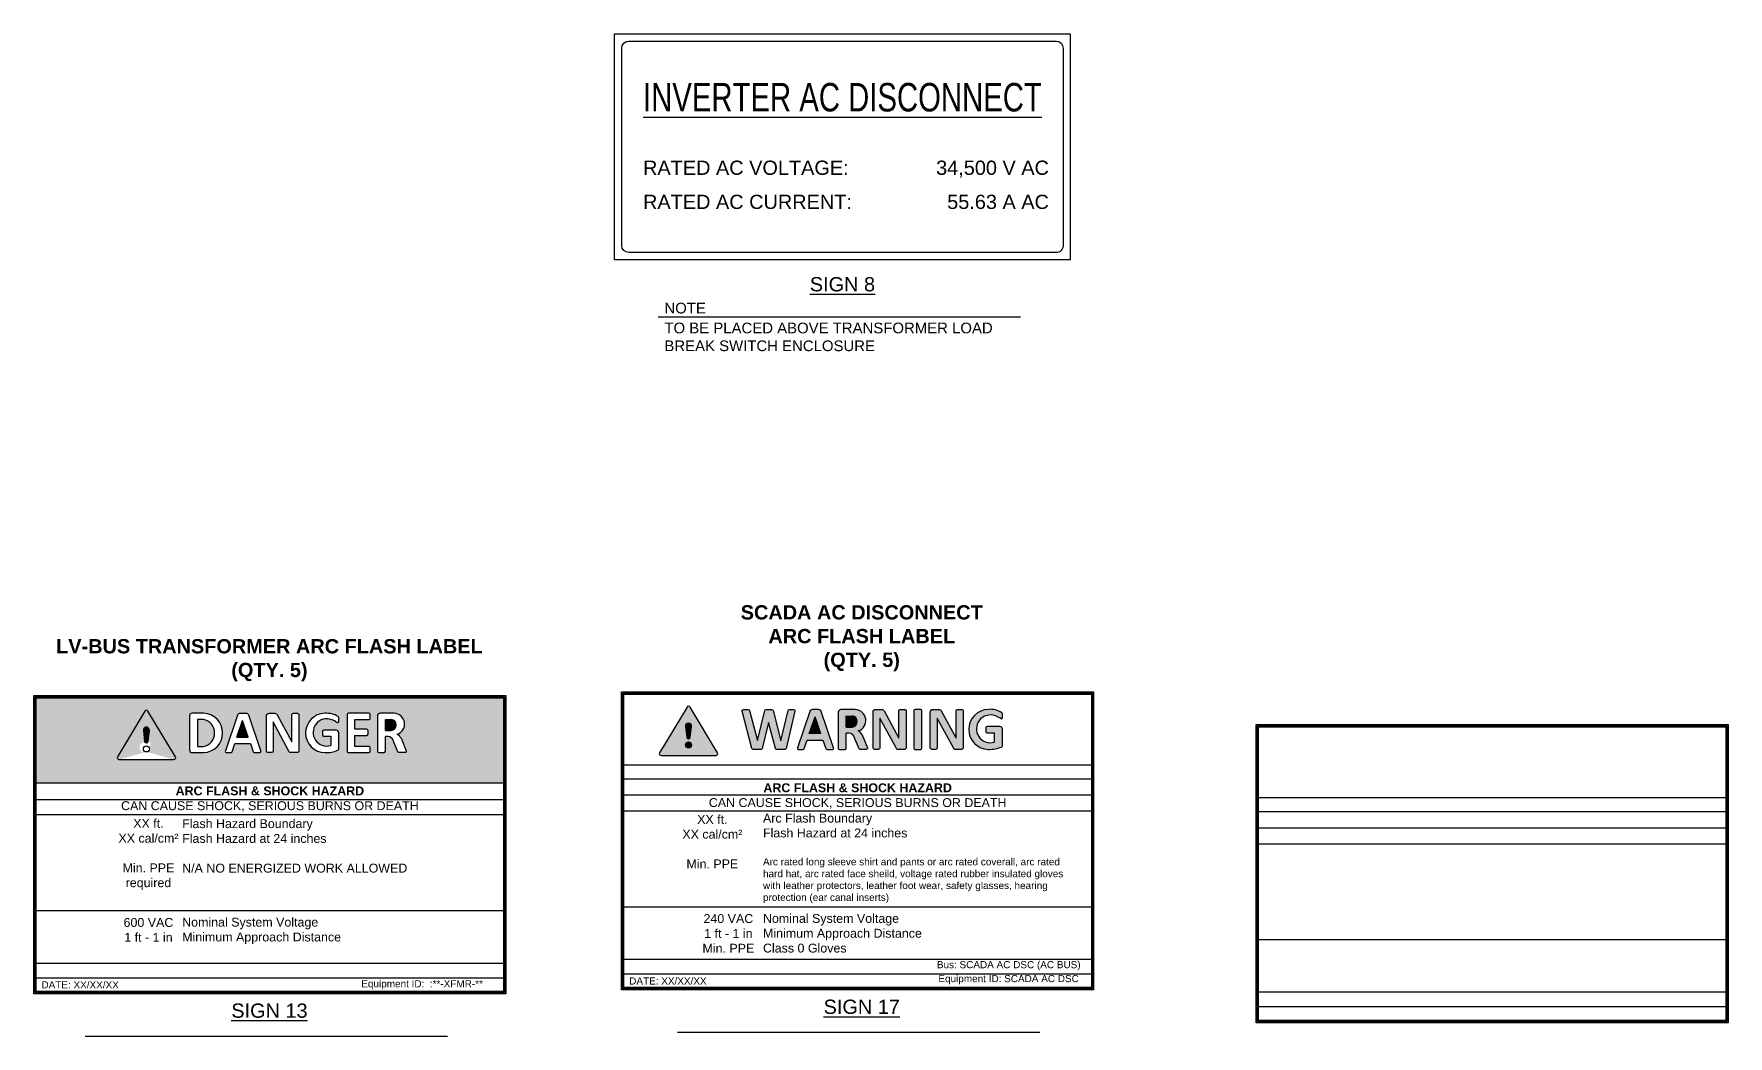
# Model space of a CAD drawing. Header units: feet. Extents: x -1522 to 1718, y -42 to 1309.
# Drawn here: x 1667.09 to 1680.97, y 1276.02 to 1284.24 of the extents above; entities that cross this region are included whole.
import ezdxf
from ezdxf.enums import TextEntityAlignment as Align

# ---------------------------------------------------------------- set-up
doc = ezdxf.new("R2010")
doc.units = ezdxf.units.FT
doc.header["$MEASUREMENT"] = 0
for name, color, linetype in [('ANNO-NOTE', 31, 'Continuous'), ('E-DETL', 7, 'Continuous'), ('G-ANNO-TEXT', 1, 'Continuous')]:
    doc.layers.add(name, color=color, linetype=linetype)
doc.styles.get("Standard").update_dxf_attribs({"font": 'arial.ttf'})
doc.styles.add('Strata 1_8', font='arial.ttf', dxfattribs={"height": 0.125})
doc.styles.add('Strata 3_32', font='arial.ttf', dxfattribs={"height": 0.09375})

# ---------------------------------------------------------------- blocks, each defined once
blk = doc.blocks.new('!')
at = {"color": 0}
for points in [[(-12.44763938310995, 15.19457651184812), (-12.68897185762393, 14.79386679357651, 0.5835277051761996), (-12.67558691006477, 14.77018054033408), (-12.19292196103682, 14.77018054033408, 0.5835277051761996), (-12.17953701347767, 14.79386679357651), (-12.42086948799164, 15.19457651184812, 0.5650934920842021)], [(-12.46109709578555, 15.02553026272227), (-12.44971901152084, 14.92733337236381, 0.3512251163769891), (-12.4342544355508, 14.91608612901144, 0.3512251163769887), (-12.41878985958076, 14.92733337236381), (-12.40741177531605, 15.02553026272227, 0.4292796023512654), (-12.4342544355508, 15.05498930455328, 0.4292796023512657)]]:
    blk.add_lwpolyline(points, format="xyb", close=True, dxfattribs=at)
blk.add_circle((-12.4342544355508, 14.86298015527347), 0.02642230596211448, dxfattribs=at)

msp = doc.modelspace()

# ---------------------------------------------------------------- hatches: boundary and pattern name
at = {"true_color": 0xff0000}
h = msp.add_hatch(color=1, dxfattribs=at)
h.dxf.hatch_style = 1
h.paths.add_polyline_path([(1667.103576703466, 1278.795058203824), (1667.103576703466, 1278.097911887525), (1670.935812823562, 1278.097911887525), (1670.935812823562, 1278.795058203824)])
edge = h.paths.add_edge_path(flags=16)
edge.add_arc((1670.031831237528, 1278.43413749415), 0.06960001973397013, 25.878581951200317, 63.505078572735215, ccw=False)
edge.add_line((1670.094451836841, 1278.464515500817), (1670.136467948961, 1278.361825252207))
edge.add_arc((1670.126389886573, 1278.357701774024), 0.01088900425914897, -90, 22.25211357300458, ccw=False)
edge.add_line((1670.126389886573, 1278.34681276977), (1670.078785754737, 1278.34681276977))
edge.add_arc((1670.078785754737, 1278.357701774024), 0.01088900425913208, 202.0270003182623, 270.00000000001745, ccw=False)
edge.add_line((1670.068691569166, 1278.353617923952), (1670.030844581504, 1278.44716555912))
edge.add_arc((1669.983918225462, 1278.427893613435), 0.05072958487670892, 22.32721554701731, 82.78384653012439)
edge.add_line((1669.990290517595, 1278.478221385833), (1669.965964535437, 1278.478221385833))
edge.add_line((1669.965964535437, 1278.478221385833), (1669.965964535437, 1278.357701774026))
edge.add_arc((1669.955075531179, 1278.357701774024), 0.01088900425913872, -89.99999999998249, 1.750777300912887e-11, ccw=False)
edge.add_line((1669.955075531179, 1278.34681276977), (1669.912001162998, 1278.34681276977))
edge.add_arc((1669.912001162997, 1278.357701774031), 0.01088900425915199, 179.9999999999825, 269.99999999998255, ccw=False)
edge.add_line((1669.901112158739, 1278.357701774031), (1669.901112158739, 1278.646827622141))
edge.add_arc((1669.922890167254, 1278.646827622134), 0.02177800851829735, 90, 179.9999999999913, ccw=False)
edge.add_line((1669.922890167254, 1278.668605630656), (1670.03832914435, 1278.668605630656))
edge.add_arc((1670.035584478603, 1278.580374774479), 0.08827353608084774, -71.98731128699501, 88.21823028744979, ccw=False)
edge = h.paths.add_edge_path(flags=0)
edge.add_line((1670.012474429856, 1278.527597305728), (1669.965964535437, 1278.527597305728))
edge.add_line((1669.965964535437, 1278.527597305728), (1669.965964535437, 1278.618331422354))
edge.add_line((1669.965964535437, 1278.618331422352), (1670.012930974354, 1278.618331422352))
edge.add_arc((1670.008756241565, 1278.57298422134), 0.04553896170644657, -85.31667165561151, 84.74008914864658, ccw=False)
edge = h.paths.add_edge_path(flags=16)
edge.add_line((1669.83060951062, 1278.616920111438), (1669.716940263108, 1278.616920111438))
edge.add_line((1669.716940263108, 1278.616920111438), (1669.716940263108, 1278.537579286212))
edge.add_line((1669.716940263108, 1278.537579286217), (1669.813127084391, 1278.537579286217))
edge.add_arc((1669.813127084388, 1278.526690281956), 0.0108890042591354, -1.750777300912887e-11, 90, ccw=False)
edge.add_line((1669.824016088649, 1278.526690281956), (1669.824016088649, 1278.497515375366))
edge.add_arc((1669.813127084388, 1278.497515375368), 0.0108890042591354, -90, 0, ccw=False)
edge.add_line((1669.813127084388, 1278.4866263711), (1669.716940263105, 1278.4866263711))
edge.add_line((1669.716940263108, 1278.4866263711), (1669.716940263108, 1278.396366351139))
edge.add_line((1669.716940263108, 1278.396366351145), (1669.83060951062, 1278.396366351145))
edge.add_arc((1669.83060951062, 1278.385477346884), 0.01088900425913872, 0, 90, ccw=False)
edge.add_line((1669.841498514877, 1278.385477346884), (1669.841498514877, 1278.357701774025))
edge.add_arc((1669.83060951062, 1278.357701774024), 0.01088900425913872, -89.99999999998249, 1.750777300912887e-11, ccw=False)
edge.add_line((1669.83060951062, 1278.34681276977), (1669.662944609744, 1278.34681276977))
edge.add_arc((1669.662944609743, 1278.357701774024), 0.01088900425913872, 179.9999999999825, 269.99999999998255, ccw=False)
edge.add_line((1669.652055605486, 1278.357701774024), (1669.652055605486, 1278.657716626393))
edge.add_arc((1669.662944609743, 1278.657716626395), 0.01088900425913872, 90.00000000001751, 180.0000000000175, ccw=False)
edge.add_line((1669.662944609743, 1278.668605630656), (1669.830609510619, 1278.668605630656))
edge.add_arc((1669.83060951062, 1278.657716626395), 0.01088900425913872, -1.750777300912887e-11, 89.99999999998249, ccw=False)
edge.add_line((1669.841498514877, 1278.657716626395), (1669.841498514877, 1278.627809115698))
edge.add_arc((1669.83060951062, 1278.627809115699), 0.0108890042591354, -90, 0, ccw=False)
edge = h.paths.add_edge_path(flags=16)
edge.add_line((1669.583820649084, 1278.508397384953), (1669.583820649084, 1278.37594326497))
edge.add_arc((1669.566639978359, 1278.381707045474), 0.01812171659472405, 296.38395404741226, 341.45439989246427, ccw=False)
edge.add_arc((1669.478862979857, 1278.600975043634), 0.254253070150118, 268.4687310041255, 292.1422853785791, ccw=False)
edge.add_arc((1669.472756447707, 1278.507715145794), 0.1609038458408837, 90.73837430910271, 269.7551015762806, ccw=False)
edge.add_arc((1669.48356203712, 1278.487246577569), 0.1818157793182544, 58.363567936785216, 94.062008043687, ccw=False)
edge.add_arc((1669.57108738249, 1278.631948239373), 0.01278313972927625, 5.062831684109085, 52.15953142980521, ccw=False)
edge.add_line((1669.583820649084, 1278.633076327634), (1669.583820649084, 1278.600420549446))
edge.add_arc((1669.575476350852, 1278.601138483055), 0.008375126364284363, 247.11083023775342, 355.0824489666762, ccw=False)
edge.add_arc((1669.424651314745, 1278.353958695238), 0.2812814338966109, 58.35693592699909, 68.77728622288635)
edge.add_arc((1669.485966078159, 1278.511851877584), 0.1119009236724651, 68.77729214339439, 286.708663276407)
edge.add_line((1669.518138191477, 1278.404675518984), (1669.518138191477, 1278.480408219075))
edge.add_line((1669.518138191477, 1278.480408219074), (1669.460460206975, 1278.480408219074))
edge.add_arc((1669.460460206978, 1278.491297223335), 0.01088900425915199, 179.9999999999825, 269.99999999998255, ccw=False)
edge.add_line((1669.449571202713, 1278.491297223335), (1669.449571202713, 1278.519286389216))
edge.add_arc((1669.460460206978, 1278.519286389222), 0.01088900425914867, 90, 180.0000000000175, ccw=False)
edge.add_line((1669.460460206978, 1278.530175393475), (1669.562042640569, 1278.530175393475))
edge.add_arc((1669.562042640566, 1278.508397384953), 0.02177800851829403, 0, 90, ccw=False)
edge = h.paths.add_edge_path(flags=16)
edge.add_arc((1669.245497007636, 1278.357701774031), 0.01088900425915199, -89.99999999998249, 1.750777300912887e-11, ccw=False)
edge.add_line((1669.245497007636, 1278.34681276977), (1669.188574373406, 1278.34681276977))
edge.add_arc((1669.188574373409, 1278.357701774024), 0.01088900425913872, 208.3697744582106, 270.00000000001745, ccw=False)
edge.add_line((1669.178993145539, 1278.352527753704), (1669.046230278071, 1278.598377442353))
edge.add_line((1669.046230278072, 1278.59837744235), (1669.046230278072, 1278.357701774024))
edge.add_arc((1669.035341273815, 1278.357701774024), 0.01088900425914867, 270, 359.99999999998255, ccw=False)
edge.add_line((1669.035341273815, 1278.34681276977), (1669.00179208405, 1278.34681276977))
edge.add_arc((1669.001792084047, 1278.357701774031), 0.01088900425915199, 179.9999999999825, 269.99999999998255, ccw=False)
edge.add_line((1668.99090307979, 1278.357701774031), (1668.99090307979, 1278.646827622141))
edge.add_arc((1669.012681088308, 1278.646827622134), 0.02177800851829735, 90, 179.9999999999913, ccw=False)
edge.add_line((1669.012681088308, 1278.668605630656), (1669.060001078765, 1278.668605630656))
edge.add_arc((1669.060001078764, 1278.646827622134), 0.02177800851830398, 28.369774458228278, 90.00000000000881, ccw=False)
edge.add_line((1669.079163534501, 1278.657175662781), (1669.198670025226, 1278.435874073742))
edge.add_line((1669.19867002522, 1278.435874073743), (1669.19867002522, 1278.657716626395))
edge.add_arc((1669.209559029481, 1278.657716626395), 0.01088900425914867, 90, 180, ccw=False)
edge.add_line((1669.209559029481, 1278.668605630656), (1669.245497007636, 1278.668605630656))
edge.add_arc((1669.245497007636, 1278.657716626395), 0.01088900425915199, -1.750777300912887e-11, 89.99999999998249, ccw=False)
edge.add_line((1669.256386011893, 1278.657716626395), (1669.256386011893, 1278.357701774025))
edge = h.paths.add_edge_path(flags=16)
edge.add_line((1668.665226874862, 1278.34681276977), (1668.69946523427, 1278.34681276977))
edge.add_arc((1668.699465234266, 1278.357701774031), 0.01088900425914867, 270, 341.2960942470835)
edge.add_line((1668.709779173005, 1278.354209914715), (1668.73272598094, 1278.421988124028))
edge.add_line((1668.732725980943, 1278.421988124027), (1668.860061214848, 1278.421988124027))
edge.add_line((1668.860061214848, 1278.421988124027), (1668.883008022783, 1278.354209914714))
edge.add_arc((1668.893321961521, 1278.357701774031), 0.01088900425915201, 198.7039057529495, 270)
edge.add_line((1668.893321961521, 1278.34681276977), (1668.935798114523, 1278.34681276977))
edge.add_arc((1668.935798114522, 1278.357701774031), 0.01088900425915199, 270, 378.879837520781)
edge.add_line((1668.946101282592, 1278.361225286694), (1668.846027382639, 1278.653853056214))
edge.add_arc((1668.825442784484, 1278.646742783784), 0.02177800851829375, 19.0557883172336, 90)
edge.add_line((1668.825442784484, 1278.668520792299), (1668.775582204895, 1278.668520792299))
edge.add_arc((1668.775582204897, 1278.646742783784), 0.02177800851829403, 90, 161.2960942470393)
edge.add_line((1668.754954327422, 1278.653726502408), (1668.654923706794, 1278.361225286689))
edge.add_arc((1668.665226874862, 1278.357701774031), 0.01088900425914992, 161.120162479252, 270)
h.paths.add_polyline_path([(1668.843002357087, 1278.472375037759), (1668.749784838703, 1278.472375037759), (1668.796393597895, 1278.610043782158)], flags=0)
edge = h.paths.add_edge_path(flags=16)
edge.add_line((1668.475189952253, 1278.34681276977), (1668.382366068333, 1278.34681276977))
edge.add_arc((1668.382366068334, 1278.368590778285), 0.02177800851829735, 180.0000000000087, 270, ccw=False)
edge.add_line((1668.360588059819, 1278.368590778285), (1668.360588059819, 1278.646827622136))
edge.add_arc((1668.382366068334, 1278.646827622134), 0.02177800851829735, 90, 179.9999999999913, ccw=False)
edge.add_line((1668.382366068334, 1278.668605630656), (1668.475189952253, 1278.668605630656))
edge.add_arc((1668.471522076758, 1278.507709200209), 0.1609382323757249, -88.69408294328349, 88.69408294328349, ccw=False)
edge = h.paths.add_edge_path(flags=0)
edge.add_line((1668.474553279993, 1278.397828565066), (1668.425564948652, 1278.397828565066))
edge.add_line((1668.425564948655, 1278.397828565066), (1668.425564948655, 1278.617589835359))
edge.add_line((1668.425564948655, 1278.61758983536), (1668.474553279996, 1278.61758983536))
edge.add_arc((1668.454832595296, 1278.507709200209), 0.1116362816707246, -79.82523709374772, 79.82523709374772, ccw=False)
edge = h.paths.add_edge_path(flags=16)
edge.add_line((1668.233003854533, 1278.290457840448), (1667.782236844908, 1278.290457840448))
edge.add_arc((1667.782236844912, 1278.3050502291), 0.01459238865299536, 148.9410172079922, 270, ccw=False)
edge.add_line((1667.769736470073, 1278.312578737276), (1667.995119974885, 1278.686806701824))
edge.add_arc((1668.007620349726, 1278.679278193645), 0.01459238865299608, 31.05898279201898, 148.9410172079811, ccw=False)
edge.add_line((1668.020120724563, 1278.686806701829), (1668.245504229375, 1278.312578737281))
edge.add_arc((1668.233003854533, 1278.3050502291), 0.01459238865299437, -90, 31.058982792007782, ccw=False)
edge = h.paths.add_edge_path(flags=0)
edge.add_line((1668.032689055683, 1278.5289322335), (1668.022062916309, 1278.437224893428))
edge.add_arc((1668.008287298009, 1278.440984907821), 0.01427954367934035, 267.32293760206926, 344.73316138018583, ccw=False)
edge.add_arc((1668.006953401436, 1278.440984907821), 0.0142795436793473, 195.2668386199461, 272.6770623958107, ccw=False)
edge.add_line((1667.993177783141, 1278.43722489343), (1667.982551643767, 1278.528932233502))
edge.add_arc((1668.008155687909, 1278.530779405874), 0.02567058866001011, 91.1949411234346, 184.1263847761461, ccw=False)
edge.add_arc((1668.007085011544, 1278.530779405874), 0.02567058866002175, -4.126384776122393, 88.80505887678049, ccw=False)
edge = h.paths.add_edge_path(flags=0)
edge.add_arc((1668.007620349726, 1278.37712459552), 0.02467613169327638, 0, 360)
h = msp.add_hatch(color=1, dxfattribs=at)
h.dxf.hatch_style = 1
h.paths.add_polyline_path([(1667.769736470073, 1278.312578737276, 0.5835277051761988), (1667.782236844912, 1278.290457840448), (1668.007620349726, 1278.352448463825, -1.504682447519504), (1668.007102526884, 1278.426706142839, -0.3410683068069452), (1667.993177783141, 1278.43722489343), (1667.98280765619, 1278.526722755733, -0.9909951817560143), (1668.033426187023, 1278.53529393758), (1668.021138041942, 1278.439341331991, -1.400237043736907), (1668.007362649663, 1278.401799381557, -1.005235422047845), (1668.007620349726, 1278.352448463825), (1668.233003854533, 1278.290457840448, 0.5835277051761947), (1668.245504229377, 1278.312578737276), (1668.020120724563, 1278.686806701829, 0.5650934920842025), (1667.995119974883, 1278.686806701829)])
h = msp.add_hatch(color=1, dxfattribs=at)
h.dxf.hatch_style = 1
h.paths.add_polyline_path([(1668.425564948655, 1278.615440645225), (1668.425564948655, 1278.399977755194, 1.307918298983352)])
h = msp.add_hatch(color=1, dxfattribs=at)
h.dxf.hatch_style = 1
h.paths.add_polyline_path([(1668.749784838703, 1278.472375037759), (1668.843002357087, 1278.472375037759), (1668.796393597895, 1278.610043782158)])
h = msp.add_hatch(color=1, dxfattribs=at)
h.dxf.hatch_style = 1
h.paths.add_polyline_path([(1669.965964535437, 1278.527597305728), (1670.012474429856, 1278.527597305728, 0.916786898886647), (1670.012930974353, 1278.618331422352), (1669.965964535437, 1278.618331422352)])
h = msp.add_hatch(color=256)
h.dxf.hatch_style = 1
h.paths.add_polyline_path([(1672.46370421446, 1278.719219812198, 0.5650934920842021), (1672.438703464777, 1278.719219812198), (1672.21331995997, 1278.344991847646, 0.5835277051761999), (1672.225820334806, 1278.322870950818), (1672.676587344435, 1278.322870950818, 0.5835277051761985), (1672.689087719275, 1278.344991847646)])
h.paths.add_polyline_path([(1672.465646406206, 1278.469638003799, -0.3512251163769934), (1672.451203839621, 1278.459134058437, -0.3512251163769851), (1672.436761273035, 1278.469638003799), (1672.426135133665, 1278.56134534387, -0.4292796023512577), (1672.451203839621, 1278.588857522292, -0.4292796023512729), (1672.47627254558, 1278.56134534387)], flags=16)
h.paths.add_polyline_path([(1672.475879971316, 1278.40953770589, -1), (1672.426527707928, 1278.40953770589, -1)], flags=16)
h = msp.add_hatch(color=256)
h.dxf.hatch_style = 1
h.paths.add_polyline_path([(1673.323442529032, 1278.685861222627, 0.4848352187946589), (1673.312655419435, 1278.69953551374), (1673.278516017155, 1278.69953551374, 0.3469508095474305), (1673.267728907562, 1278.691025987914), (1673.208717231195, 1278.444522851488), (1673.143649623955, 1278.69127185468, 0.3405612581913848), (1673.132924352918, 1278.69953551374), (1673.08641209055, 1278.69953551374, 0.3469508095474232), (1673.075624980953, 1278.691025987914), (1673.016693774622, 1278.444858990325), (1672.951714807052, 1278.69127185468, 0.3405612581913766), (1672.940989536019, 1278.69953551374), (1672.900569576461, 1278.69953551374, 0.4919124268131566), (1672.889844305428, 1278.685615355854), (1672.970409501235, 1278.380096487089, 0.3405612581913842), (1672.981134772268, 1278.371832828029), (1673.044372454144, 1278.371832828029, 0.3469508095474249), (1673.055159563737, 1278.380342353862), (1673.106319823404, 1278.59404861072), (1673.162738907446, 1278.380096487089, 0.3405612581913691), (1673.173464178482, 1278.371832828029), (1673.239515657937, 1278.371832828029, 0.3469508095474238), (1673.25030276753, 1278.380342353862)])
h = msp.add_hatch(color=256)
h.dxf.hatch_style = 1
h.paths.add_polyline_path([(1673.517467334943, 1278.69953551374), (1673.466677660152, 1278.69953551374, 0.321527449625395), (1673.44566540563, 1278.68446554907), (1673.343770828142, 1278.386513905817, 0.5143706367857402), (1673.354265984028, 1278.371832828029), (1673.389142336331, 1278.371832828029, 0.3215274496250227), (1673.399648463586, 1278.37936781036), (1673.423022859199, 1278.448408989533), (1673.552730840391, 1278.448408989533), (1673.576105235992, 1278.37936781036, 0.3215274496250233), (1673.586611363255, 1278.371832828029), (1673.629879011063, 1278.371832828029, 0.5143706367857402), (1673.640374166956, 1278.386513905817), (1673.538435503677, 1278.68459446106, 0.3198341797156803)])
h.paths.add_polyline_path([(1673.535354110212, 1278.499734806107), (1673.440399589374, 1278.499734806107), (1673.487876849791, 1278.639968851006)], flags=16)
at = {"true_color": 0xff8000}
h = msp.add_hatch(color=30, dxfattribs=at)
h.dxf.hatch_style = 1
h.paths.add_polyline_path([(1673.487876849791, 1278.639968851006), (1673.440399589374, 1278.499734806107), (1673.535354110212, 1278.499734806107)])
h = msp.add_hatch(color=256)
h.dxf.hatch_style = 1
h.paths.add_polyline_path([(1673.817830678847, 1278.69953551374), (1673.700240627684, 1278.69953551374, 0.4142135623730887), (1673.678056810739, 1278.677351696794), (1673.678056810739, 1278.382838317287, 0.414213562373095), (1673.689148719212, 1278.37174640881), (1673.73302572926, 1278.37174640881, 0.4142135623730951), (1673.744117637732, 1278.382838317287), (1673.744117637732, 1278.505603675009), (1673.768896906906, 1278.505603675009, -0.2700858143856787), (1673.810206649676, 1278.473969158286), (1673.848758872915, 1278.378678369306, 0.3056018630329004), (1673.859041152158, 1278.37174640881), (1673.907532332858, 1278.37174640881, 0.5331213124278236), (1673.917798188479, 1278.387038631793), (1673.874999153886, 1278.491642396409, 0.1656677106191549), (1673.842840125115, 1278.524149238873, 0.8406290843556139)])
h.paths.add_polyline_path([(1673.744117637732, 1278.648324502733), (1673.791959242833, 1278.648324502733, -0.9167868988861881), (1673.791494191144, 1278.555899659018), (1673.744117637732, 1278.555899659018)], flags=16)
h = msp.add_hatch(color=30, dxfattribs=at)
h.dxf.hatch_style = 1
h.paths.add_polyline_path([(1673.744117637732, 1278.555899659018), (1673.791494191144, 1278.555899659018, 0.916786898886271), (1673.791959242833, 1278.648324502733), (1673.744117637732, 1278.648324502733)])
h = msp.add_hatch(color=256)
h.dxf.hatch_style = 1
h.paths.add_polyline_path([(1674.23400344258, 1278.689988909157, 0.414213562373095), (1674.222911534107, 1278.701080817634), (1674.186303892599, 1278.701080817634, 0.4142135623730951), (1674.175211984126, 1278.689988909157), (1674.175211984126, 1278.46401257281), (1674.053478625843, 1278.689437865301, 0.2755877858965014), (1674.033959099535, 1278.701080817634), (1673.985757354865, 1278.701080817634, 0.4142135623730951), (1673.963573537923, 1278.678897000688), (1673.963573537923, 1278.384383621181, 0.414213562373095), (1673.974665446396, 1278.373291712704), (1674.008839787162, 1278.373291712704, 0.4142135623730951), (1674.019931695631, 1278.384383621181), (1674.019931695631, 1278.6295440069), (1674.155168448167, 1278.379113188864, 0.2755877858965244), (1674.164928211321, 1278.373291712704), (1674.222911534107, 1278.373291712704, 0.4142135623730951), (1674.23400344258, 1278.384383621181)])
h = msp.add_hatch(color=256)
h.dxf.hatch_style = 1
h.paths.add_polyline_path([(1674.364704408003, 1278.689988909157, 0.4142135623730971), (1674.35361249953, 1278.701080817634), (1674.308835919805, 1278.701080817634, 0.4142135623730951), (1674.297744011335, 1278.689988909157), (1674.297744011335, 1278.384470040392, 0.414213562373095), (1674.308835919805, 1278.373378131916), (1674.35361249953, 1278.373378131916, 0.4142135623730951), (1674.364704408003, 1278.384470040392)])
h = msp.add_hatch(color=256)
h.dxf.hatch_style = 1
h.paths.add_polyline_path([(1674.703447284257, 1278.689988909157, 0.414213562373095), (1674.692355375788, 1278.701080817634), (1674.655747734276, 1278.701080817634, 0.4142135623730951), (1674.644655825803, 1278.689988909157), (1674.644655825803, 1278.46401257281), (1674.522922467524, 1278.689437865301, 0.2755877858965014), (1674.503402941216, 1278.701080817634), (1674.45520119655, 1278.701080817634, 0.4142135623730951), (1674.433017379604, 1278.678897000688), (1674.433017379604, 1278.384383621181, 0.414213562373095), (1674.444109288077, 1278.373291712704), (1674.478283628843, 1278.373291712704, 0.4142135623730951), (1674.489375537312, 1278.384383621181), (1674.489375537312, 1278.6295440069), (1674.624612289845, 1278.379113188864, 0.2755877858965244), (1674.634372052999, 1278.373291712704), (1674.692355375788, 1278.373291712704, 0.4142135623730951), (1674.703447284257, 1278.384383621181)])
h = msp.add_hatch(color=256)
h.dxf.hatch_style = 1
h.paths.add_polyline_path([(1674.909315164503, 1278.701080817634, 0.991455931191352), (1674.910726760787, 1278.373291712704, 0.1036643270414), (1675.015263331465, 1278.392299609149, 0.1992319266705913), (1675.024561079248, 1278.402965021566), (1675.024561079248, 1278.53788727345, 0.4142135623730952), (1675.002377262306, 1278.560071090395), (1674.898901955577, 1278.560071090395, 0.4142135623730951), (1674.887810047105, 1278.548979181926), (1674.887810047105, 1278.520468469766, 0.414213562373095), (1674.898901955577, 1278.50937656129), (1674.957654703732, 1278.50937656129), (1674.957654703732, 1278.432232668455, -1.401060763575967), (1674.966145376486, 1278.64766171274, -0.04549871222226169), (1675.012743090756, 1278.62449706385, 0.5646600172054975), (1675.024561079248, 1278.633087807945), (1675.024561079248, 1278.664889466453, 0.2084405245570952), (1675.019578678373, 1278.674023594292, 0.1570359095723354)])
at = {"true_color": 0xff0000}
h = msp.add_hatch(color=1, dxfattribs=at)
h.dxf.hatch_style = 1
h.paths.add_polyline_path([(1667.994102657511, 1278.439341331991, 0.9609664766857464), (1668.022557720029, 1278.441495224491), (1668.032689055683, 1278.5289322335, 0.4292796023512655), (1668.007620349726, 1278.556444411915, 0.4551860429168517), (1667.98280765619, 1278.526722755733)])
at = {"true_color": 0xff8000}
h = msp.add_hatch(color=30, dxfattribs=at)
h.dxf.hatch_style = 1
h.paths.add_polyline_path([(1672.47627254558, 1278.56134534387, 0.4292796023512651), (1672.451203839621, 1278.588857522292, 0.4292796023512661), (1672.426135133665, 1278.56134534387), (1672.436761273035, 1278.469638003799, 0.3512251163769882), (1672.451203839621, 1278.459134058437, 0.3512251163769887), (1672.465646406206, 1278.469638003799)])
h = msp.add_hatch(color=30, dxfattribs=at)
h.dxf.hatch_style = 1
h.paths.add_polyline_path([(1672.475879971316, 1278.40953770589, 1), (1672.426527707928, 1278.40953770589, 1)])

# ---------------------------------------------------------------- linework, layer by layer
at = {"color": 1, "true_color": 0xff0000}
for points in [[(1668.360588059819, 1278.646827622149), (1668.360588059819, 1278.368590778292, 0.414213562373095), (1668.382366068334, 1278.346812769777), (1668.475189952253, 1278.346812769777, 0.9774633063277478), (1668.475189952253, 1278.668605630663), (1668.382366068334, 1278.668605630663, 0.414213562373095)], [(1668.425564948655, 1278.617589835368), (1668.425564948655, 1278.397828565073), (1668.474553279993, 1278.397828565073, 0.8365040559561081), (1668.474553279993, 1278.617589835368)], [(1669.046230278072, 1278.598377442358), (1669.046230278072, 1278.357701774031, -0.414213562373095), (1669.035341273815, 1278.346812769777), (1669.001792084047, 1278.346812769777, -0.414213562373095), (1668.99090307979, 1278.357701774031), (1668.99090307979, 1278.646827622149, -0.414213562373095), (1669.012681088308, 1278.668605630663), (1669.060001078764, 1278.668605630663, -0.2755877858965017), (1669.079163534501, 1278.657175662795), (1669.19867002522, 1278.435874073751), (1669.19867002522, 1278.657716626402, -0.414213562373095), (1669.209559029481, 1278.668605630663), (1669.245497007636, 1278.668605630663, -0.414213562373095), (1669.256386011893, 1278.657716626402), (1669.256386011893, 1278.357701774031, -0.414213562373095), (1669.245497007636, 1278.346812769777), (1669.188574373409, 1278.346812769777, -0.275587785896555), (1669.178993145539, 1278.352527753711)], [(1669.716940263108, 1278.486626371115), (1669.813127084388, 1278.486626371115, 0.414213562373095), (1669.824016088649, 1278.497515375376), (1669.824016088649, 1278.526690281963, 0.414213562373095), (1669.813127084388, 1278.537579286224), (1669.716940263108, 1278.537579286224), (1669.716940263108, 1278.616920111445), (1669.83060951062, 1278.616920111445, 0.4142135623731974), (1669.841498514877, 1278.627809115706), (1669.841498514877, 1278.657716626402, 0.414213562373095), (1669.83060951062, 1278.668605630663), (1669.662944609743, 1278.668605630663, 0.4142135623730639), (1669.652055605486, 1278.657716626402), (1669.652055605486, 1278.357701774031, 0.414213562373095), (1669.662944609743, 1278.346812769777), (1669.83060951062, 1278.346812769777, 0.414213562373095), (1669.841498514877, 1278.357701774031), (1669.841498514877, 1278.385477346898, 0.4142135623731974), (1669.83060951062, 1278.396366351152), (1669.716940263108, 1278.396366351152)]]:
    msp.add_lwpolyline(points, format="xyb", close=True, dxfattribs=at)
for points in [[(1668.860061214848, 1278.421988124034), (1668.883008022782, 1278.354209914723, 0.3215274496250931), (1668.893321961521, 1278.346812769777), (1668.935798114522, 1278.346812769777, 0.513400270700037), (1668.946112053261, 1278.361193633346), (1668.846070661963, 1278.653726502415, 0.3215274496250078), (1668.825442784484, 1278.668520792314), (1668.775582204897, 1278.668520792314, 0.3215274496250168), (1668.754954327422, 1278.653726502415), (1668.654912936123, 1278.361193633346, 0.513400270700037), (1668.665226874862, 1278.346812769777), (1668.699465234266, 1278.346812769777, 0.3215274496250931), (1668.709779173005, 1278.354209914723), (1668.732725980943, 1278.421988124034)], [(1670.038329144354, 1278.668605630663), (1669.922890167254, 1278.668605630663, 0.4142135623730806), (1669.901112158739, 1278.646827622149), (1669.901112158739, 1278.357701774031, 0.414213562373095), (1669.912001162997, 1278.346812769777), (1669.955075531179, 1278.346812769777, 0.414213562373095), (1669.965964535437, 1278.357701774031), (1669.965964535437, 1278.478221385841)], [(1669.583820649084, 1278.375943264981), (1669.583820649084, 1278.508397384968, 0.4142135623730806), (1669.562042640566, 1278.530175393483), (1669.460460206978, 1278.530175393483, 0.414213562373095), (1669.449571202713, 1278.519286389229), (1669.449571202713, 1278.491297223342, 0.414213562373095), (1669.460460206978, 1278.480408219081), (1669.518138191477, 1278.480408219081), (1669.518138191477, 1278.404675518991)], [(1670.094451836841, 1278.464515500825), (1670.136467948956, 1278.361825252213, -0.533121312427826), (1670.126389886573, 1278.346812769777), (1670.078785754737, 1278.346812769777, -0.3056018630328972), (1670.068691569166, 1278.353617923959), (1670.030844581499, 1278.447165559132)]]:
    msp.add_lwpolyline(points, format="xyb", dxfattribs=at)
for points in [[(1668.749784838703, 1278.472375037773), (1668.796393597895, 1278.610043782165)], [(1668.843002357087, 1278.472375037773), (1668.796393597895, 1278.610043782165)], [(1669.583820649084, 1278.60042054946), (1669.583820649084, 1278.633076327648)], [(1669.965964535437, 1278.527597305735), (1669.965964535437, 1278.618331422359)], [(1669.965964535437, 1278.618331422359), (1670.012930974353, 1278.618331422359)], [(1668.749784838703, 1278.472375037773), (1668.843002357087, 1278.472375037773)], [(1669.965964535437, 1278.527597305735), (1670.012474429856, 1278.527597305735)], [(1669.990290517595, 1278.478221385841), (1669.965964535437, 1278.478221385841)], [(1668.732725980943, 1278.421988124034), (1668.860061214848, 1278.421988124034)]]:
    msp.add_lwpolyline(points, dxfattribs=at)
for points in [[(1673.106319823404, 1278.594048610735), (1673.055159563737, 1278.380342353869, -0.3469508095474652), (1673.044372454144, 1278.371832828037), (1672.981134772268, 1278.371832828037, -0.3405612581914016), (1672.970409501235, 1278.380096487096), (1672.889844305428, 1278.685615355868, -0.4919124268132005), (1672.900569576461, 1278.699535513747), (1672.940989536019, 1278.699535513747, -0.3405612581914016), (1672.951714807052, 1278.691271854687), (1673.016693774622, 1278.444858990332), (1673.075624980953, 1278.691025987921, -0.3469508095474652), (1673.08641209055, 1278.699535513747), (1673.132924352918, 1278.699535513747, -0.3405612581914016), (1673.143649623955, 1278.691271854687), (1673.208717231195, 1278.444522851495), (1673.267728907562, 1278.691025987921, -0.3469508095474652), (1673.278516017155, 1278.699535513747), (1673.312655419435, 1278.699535513747, -0.4848352187947242), (1673.323442529032, 1278.685861222634), (1673.25030276753, 1278.380342353869, -0.3469508095474652), (1673.239515657937, 1278.371832828037), (1673.173464178482, 1278.371832828037, -0.3405612581914016), (1673.162738907446, 1278.380096487096)], [(1674.019931695631, 1278.629544006907), (1674.019931695631, 1278.384383621188, -0.414213562373095), (1674.008839787162, 1278.373291712712), (1673.974665446396, 1278.373291712712, -0.414213562373095), (1673.963573537923, 1278.384383621188), (1673.963573537923, 1278.678897000696, -0.414213562373095), (1673.985757354865, 1278.701080817641), (1674.033959099535, 1278.701080817641, -0.2755877858965017), (1674.053478625843, 1278.689437865315), (1674.175211984126, 1278.464012572817), (1674.175211984126, 1278.689988909165, -0.414213562373095), (1674.186303892599, 1278.701080817641), (1674.222911534107, 1278.701080817641, -0.414213562373095), (1674.23400344258, 1278.689988909165), (1674.23400344258, 1278.384383621188, -0.414213562373095), (1674.222911534107, 1278.373291712712), (1674.164928211321, 1278.373291712712, -0.275587785896555), (1674.155168448167, 1278.379113188878)], [(1674.297744011335, 1278.689988909165), (1674.297744011335, 1278.3844700404, 0.414213562373095), (1674.308835919805, 1278.373378131931), (1674.35361249953, 1278.373378131931, 0.414213562373095), (1674.364704408003, 1278.3844700404), (1674.364704408003, 1278.689988909165, 0.414213562373095), (1674.35361249953, 1278.701080817641), (1674.308835919805, 1278.701080817641, 0.414213562373095)], [(1674.489375537312, 1278.629544006907), (1674.489375537312, 1278.384383621188, -0.414213562373095), (1674.478283628843, 1278.373291712712), (1674.444109288077, 1278.373291712712, -0.414213562373095), (1674.433017379604, 1278.384383621188), (1674.433017379604, 1278.678897000696, -0.414213562373095), (1674.45520119655, 1278.701080817641), (1674.503402941216, 1278.701080817641, -0.2755877858965017), (1674.522922467524, 1278.689437865315), (1674.644655825803, 1278.464012572817), (1674.644655825803, 1278.689988909165, -0.414213562373095), (1674.655747734276, 1278.701080817641), (1674.692355375788, 1278.701080817641, -0.414213562373095), (1674.703447284257, 1278.689988909165), (1674.703447284257, 1278.384383621188, -0.414213562373095), (1674.692355375788, 1278.373291712712), (1674.634372052999, 1278.373291712712, -0.275587785896555), (1674.624612289845, 1278.379113188878)]]:
    msp.add_lwpolyline(points, format="xyb", close=True)
for points in [[(1673.552730840391, 1278.44840898954), (1673.576105235992, 1278.379367810368, 0.3215274496250931), (1673.586611363255, 1278.371832828037), (1673.629879011063, 1278.371832828037, 0.513400270700037), (1673.640385138322, 1278.386481662651), (1673.538479589461, 1278.684465549085, 0.3215274496250078), (1673.517467334943, 1278.699535513747), (1673.466677660152, 1278.699535513747, 0.3215274496250168), (1673.44566540563, 1278.684465549085), (1673.343759856773, 1278.386481662651, 0.513400270700037), (1673.354265984028, 1278.371832828037), (1673.389142336331, 1278.371832828037, 0.3215274496250931), (1673.399648463586, 1278.379367810368), (1673.423022859199, 1278.44840898954)], [(1673.817830678847, 1278.699535513747), (1673.700240627684, 1278.699535513747, 0.4142135623730806), (1673.678056810739, 1278.677351696801), (1673.678056810739, 1278.382838317294, 0.414213562373095), (1673.689148719212, 1278.371746408825), (1673.73302572926, 1278.371746408825, 0.414213562373095), (1673.744117637732, 1278.382838317294), (1673.744117637732, 1278.505603675024)], [(1673.874999153886, 1278.491642396416), (1673.917798188479, 1278.3870386318, -0.533121312427826), (1673.907532332858, 1278.371746408825), (1673.859041152158, 1278.371746408825, -0.3056018630328972), (1673.848758872915, 1278.378678369313), (1673.810206649676, 1278.473969158294)], [(1675.024561079248, 1278.402965021573), (1675.024561079248, 1278.537887273457, 0.4142135623730806), (1675.002377262306, 1278.560071090403), (1674.898901955577, 1278.560071090403, 0.414213562373095), (1674.887810047105, 1278.548979181934), (1674.887810047105, 1278.520468469774, 0.414213562373095), (1674.898901955577, 1278.509376561297), (1674.957654703732, 1278.509376561297), (1674.957654703732, 1278.432232668462)]]:
    msp.add_lwpolyline(points, format="xyb")
for points in [[(1673.440399589374, 1278.499734806114), (1673.487876849791, 1278.63996885102)], [(1673.535354110212, 1278.499734806114), (1673.487876849791, 1278.63996885102)], [(1673.744117637732, 1278.555899659025), (1673.744117637732, 1278.64832450274)], [(1675.024561079248, 1278.631625184978), (1675.024561079248, 1278.66488946646)], [(1673.744117637732, 1278.555899659025), (1673.791494191144, 1278.555899659025)], [(1673.768896906906, 1278.505603675024), (1673.744117637732, 1278.505603675024)], [(1673.423022859199, 1278.44840898954), (1673.552730840391, 1278.44840898954)], [(1671.921259865547, 1278.246301385879), (1675.753495985646, 1278.246301385879)], [(1667.103576703466, 1278.097911887532), (1670.935812823562, 1278.097911887532)], [(1677.121801087102, 1277.977518886261), (1680.954037207197, 1277.977518886261)]]:
    msp.add_lwpolyline(points)
for centre, radius, start, end in [((1669.472756447707, 1278.507715145802), 0.1609038458408836, 90.73837428707064, 269.7551016524184), ((1669.485966078159, 1278.511851877599), 0.1119009236724637, 68.75447087418804, 286.708663315444), ((1669.48356203712, 1278.487246577576), 0.1818157793182424, 58.36356797505349, 94.06200798635315), ((1669.424651339905, 1278.353958679741), 0.2812814338966679, 58.35694190878902, 68.76821323759962), ((1669.575476350852, 1278.60113848307), 0.008375126364288535, 247.1108302964417, 355.082448920083), ((1669.57108738249, 1278.63194823938), 0.0127831397292757, 5.062831758302914, 52.15953149716244), ((1670.008756241565, 1278.572984221347), 0.0455389617064444, 274.6833282665364, 84.74008920110087), ((1670.035584478603, 1278.580374774486), 0.08827353608084929, 288.0126886298402, 88.21823032513383), ((1669.983918225462, 1278.427893613442), 0.0507295848767058, 22.32721550390681, 82.78384658803377), ((1670.031831237528, 1278.434137494164), 0.06960001973396264, 25.87858194828256, 63.50507849733076), ((1669.478862979857, 1278.600975043641), 0.2542530701501118, 268.4687310227188, 292.142285356584), ((1669.566639978359, 1278.381707045482), 0.01812171659473137, 296.3839540763351, 341.454399840999)]:
    msp.add_arc(centre, radius, start, end, dxfattribs=at)
for centre, radius, start, end in [((1673.787706718642, 1278.602132308209), 0.04638752847356552, 274.6833282665364, 84.74008920110087), ((1673.815034869371, 1278.609660575893), 0.08991841304614637, 288.0126886298402, 88.21823032513383), ((1674.911427322775, 1278.537192321549), 0.1639021060375633, 90.73837428707064, 269.7551016524184), ((1674.924883099666, 1278.541406136638), 0.1139860701378292, 68.75447087418804, 286.708663315444), ((1674.922434262058, 1278.516342344831), 0.1852037096154291, 58.36356797505349, 94.06200798635315), ((1674.86242583099, 1278.380570778593), 0.286522793560323, 58.35694190878902, 68.76821323759962), ((1675.016061294511, 1278.632356496469), 0.008531187320376813, 247.1108302964417, 355.082448920083), ((1675.011590542708, 1278.663740357558), 0.01302133900188218, 5.062831758302914, 52.15953149716244), ((1673.762405874353, 1278.454338101815), 0.0516748730041277, 22.32721550390681, 82.78384658803377), ((1673.811211690918, 1278.460698330141), 0.07089693695658032, 25.87858194828256, 63.50507849733076), ((1674.917647643204, 1278.632190011535), 0.2589907869904448, 268.4687310227188, 292.142285356584), ((1675.007060266256, 1278.408836203568), 0.01845939417650418, 296.3839540763351, 341.454399840999)]:
    msp.add_arc(centre, radius, start, end)
at = {"layer": 'E-DETL'}
for p, q in [((1672.201303680773, 1281.917931580566), (1675.171858229558, 1281.917931580566)), ((1667.50471788365, 1276.023374082876), (1670.475272432443, 1276.023374082876)), ((1672.359694870582, 1276.054910913625), (1675.330249419374, 1276.054910913625))]:
    msp.add_line(p, q, dxfattribs=at)
for points in [[(1671.844793616681, 1284.236720227585), (1675.580445111846, 1284.236720227585), (1675.580445111846, 1282.386350794651), (1671.844793616681, 1282.386350794651), (1671.844793616681, 1284.236720227585)], [(1671.921259865547, 1278.131660998441), (1675.753495985646, 1278.131660998441)], [(1667.103576703466, 1277.962135927096), (1670.935812823562, 1277.962135927096)], [(1671.921259865547, 1277.999819532727), (1675.753495985646, 1277.999819532727)], [(1667.103576703466, 1277.838926515818), (1670.935812823562, 1277.838926515818)], [(1671.921259865547, 1277.868263743475), (1675.753495985646, 1277.868263743475)], [(1677.121801087102, 1277.862878498824), (1680.954037207197, 1277.862878498824)], [(1677.121801087102, 1277.73103703311), (1680.954037207197, 1277.73103703311)], [(1677.121801087102, 1277.599481243865), (1680.954037207197, 1277.599481243865)], [(1671.921259865547, 1277.084126220731), (1675.753495985646, 1277.084126220731)], [(1667.103576703466, 1277.052589389989), (1670.935812823562, 1277.052589389989)], [(1677.121801087102, 1276.815343721114), (1680.954037207197, 1276.815343721114)], [(1671.921259865547, 1276.653855674121), (1675.753495985646, 1276.653855674121)], [(1667.103576703466, 1276.622318843379), (1670.935812823562, 1276.622318843379)], [(1671.921259865547, 1276.533514797934), (1675.753495985646, 1276.533514797934)], [(1667.103576703466, 1276.501977967185), (1670.935812823562, 1276.501977967185)], [(1677.121801087102, 1276.385073174503), (1680.954037207197, 1276.385073174503)], [(1677.121801087102, 1276.264732298317), (1680.954037207197, 1276.264732298317)]]:
    msp.add_lwpolyline(points, dxfattribs=at)
msp.add_lwpolyline([(1671.903163171293, 1284.119981118361, -0.414213562373095), (1671.961532725905, 1284.178350672976), (1675.463706002622, 1284.178350672976, -0.414213562373095), (1675.522075557234, 1284.119981118361), (1675.522075557234, 1282.503089903875, -0.414213562373095), (1675.463706002622, 1282.444720349259), (1671.961532725905, 1282.444720349259, -0.414213562373095), (1671.903163171293, 1282.503089903875), (1671.903163171293, 1284.119981118361)], format="xyb", dxfattribs=at)
for points in [[(1667.08523392725, 1278.813400980055), (1670.954155599786, 1278.813400980055), (1670.954155599786, 1276.37054164474), (1667.08523392725, 1276.37054164474)], [(1667.095780808868, 1278.802854098437), (1670.943608718168, 1278.802854098437), (1670.943608718168, 1276.381088526358), (1667.095780808868, 1276.381088526358)], [(1667.103576703466, 1278.795058203831), (1670.935812823562, 1278.795058203831), (1670.935812823562, 1276.388884420957), (1667.103576703466, 1276.388884420957)], [(1671.90291708933, 1278.844937810804), (1675.771838761862, 1278.844937810804), (1675.771838761862, 1276.402078475489), (1671.90291708933, 1276.402078475489)], [(1671.913463970948, 1278.834390929179), (1675.761291880248, 1278.834390929179), (1675.761291880248, 1276.412625357108), (1671.913463970948, 1276.412625357108)], [(1671.921259865547, 1278.82659503458), (1675.753495985646, 1278.82659503458), (1675.753495985646, 1276.420421251706), (1671.921259865547, 1276.420421251706)], [(1677.103458310881, 1278.576155311187), (1680.972379983414, 1278.576155311187), (1680.972379983414, 1276.133295975872), (1677.103458310881, 1276.133295975872)], [(1677.114005192503, 1278.565608429562), (1680.961833101799, 1278.565608429562), (1680.961833101799, 1276.14384285749), (1677.114005192503, 1276.14384285749)], [(1677.121801087102, 1278.557812534963), (1680.954037207197, 1278.557812534963), (1680.954037207197, 1276.151638752089), (1677.121801087102, 1276.151638752089)]]:
    msp.add_lwpolyline(points, close=True, dxfattribs=at)

# ---------------------------------------------------------------- block references
at = {"layer": 'ANNO-NOTE', "color": 1, "true_color": 0xff0000, "xscale": 0.933912873791491, "yscale": 0.933912873791491, "zscale": 0.933912873791491}
msp.add_blockref('!', (1679.620130643085, 1264.49639608561), dxfattribs=at)
at = {"layer": 'ANNO-NOTE', "xscale": 0.933912873791491, "yscale": 0.933912873791491, "zscale": 0.933912873791491}
msp.add_blockref('!', (1684.063714132979, 1264.52880919598), dxfattribs=at)

# ---------------------------------------------------------------- texts
at = {"layer": 'G-ANNO-TEXT', "width": 0.7362077623936834}
msp.add_text('%%UINVERTER AC DISCONNECT', height=0.2334782184478728, dxfattribs=at).set_placement((1672.078271835126, 1283.60111884307), (1675.346966893398, 1283.60111884307), align=Align.FIT)
at = {"layer": 'G-ANNO-TEXT'}
for s, p in [('RATED AC VOLTAGE:', (1672.078271835126, 1283.139833749824)), ('RATED AC CURRENT:', (1672.078271835126, 1282.860225742755))]:
    msp.add_text(s, height=0.1167391092239364, dxfattribs=at).set_placement(p, align=Align.MIDDLE_LEFT)
for s, p in [('34,500 V AC', (1675.40533644801, 1283.139833749824)), ('55.63 A AC', (1675.40533644801, 1282.860225742755))]:
    msp.add_text(s, height=0.1167391092239364, dxfattribs=at).set_placement(p, align=Align.MIDDLE_RIGHT)
at = {"layer": 'G-ANNO-TEXT', "lineweight": 30, "style": 'Strata 1_8'}
for s, p in [('%%USIGN 8', (1673.712619346075, 1282.2434828916)), ('%%USIGN 13', (1669.016033567143, 1276.290620132836)), ('%%USIGN 17', (1673.871010554074, 1276.322156963585))]:
    msp.add_text(s, height=0.1167391092239364, dxfattribs=at).set_placement(p, align=Align.TOP_CENTER)
at = {"layer": 'G-ANNO-TEXT'}
for s, width, insert, char_height, attachment_point, style in [('NOTE', 2.044620002409828, (1672.253380498962, 1282.033248374201), 0.08755433191795228, 1, 'Strata 3_32'), ('TO BE PLACED ABOVE TRANSFORMER LOAD BREAK SWITCH ENCLOSURE', 2.918477730598409, (1672.253380498962, 1281.870340340733), 0.08755433191795228, 1, 'Strata 3_32'), ('{\\fArial|b1|i0|c0|p34;SCADA AC DISCONNECT ARC FLASH LABEL\\P(QTY.^I5)}', 2.096492001010283, (1673.871010554074, 1279.013409557984), 0.1167391092239364, 8, 'Strata 1_8'), ('{\\fArial|b1|i0|c0|p34;LV-BUS TRANSFORMER ARC FLASH LABEL (QTY. 5)}', 3.783933306782048, (1669.016033567143, 1278.930140089272), 0.1167391092239364, 8, 'Strata 1_8'), ('{\\fArial|b1|i0|c0|p34;ARC FLASH & SHOCK HAZARD\\P}CAN CAUSE SHOCK, SERIOUS BURNS OR DEATH', 2.893850074941114, (1669.019694763516, 1277.861514107374), 0.07293859544311544, 8, 'Strata 1_8'), ('{\\fArial|b1|i0|c0|p34;ARC FLASH & SHOCK HAZARD\\P}CAN CAUSE SHOCK, SERIOUS BURNS OR DEATH', 2.893850074941114, (1673.8373779256, 1277.886959546245), 0.07293859544311544, 8, 'Strata 1_8'), ('XX ft.\\PXX cal/cm²\\P\\PMin. PPE required', 0.6375879885908277, (1668.024385702833, 1277.222009826749), 0.07293859544311544, 8, 'Strata 1_8'), ('Flash Hazard Boundary\\PFlash Hazard at 24 inches\\P\\PN/A NO ENERGIZED WORK ALLOWED', 2.561007907987263, (1668.300718354792, 1277.801131027626), 0.07293859544311544, 1, 'Strata 1_8'), ('XX ft.\\PXX cal/cm²\\P\\PMin. PPE', 0.6375879885908277, (1672.646590702599, 1277.398229498277), 0.07293859544311544, 8, 'Strata 1_8'), ('Arc Flash Boundary\\PFlash Hazard at 24 inches\\P\\P{\\H0.80026x;Arc rated long sleeve shirt and pants or arc rated coverall, arc rated hard hat, arc rated face sheild, voltage rated rubber insulated gloves with leather protectors, leather foot wear, safety glasses, hearing protection (ear canal inserts)}', 2.488628886309545, (1673.061544597098, 1277.846249949564), 0.07293859544311544, 1, 'Strata 1_8'), ('600 VAC\\P1 ft - 1 in', 0.6375879885908277, (1668.024385702833, 1276.795895882983), 0.07293859544311544, 8, 'Strata 1_8'), ('Nominal System Voltage\\PMinimum Approach Distance', 1.551666656999652, (1668.300718354792, 1276.993738631462), 0.07293859544311544, 1, 'Strata 1_8'), ('240 VAC\\P1 ft - 1 in\\PMin. PPE', 0.6375879885908277, (1672.777842658576, 1276.706848655826), 0.07293859544311544, 8, 'Strata 1_8'), ('Nominal System Voltage\\PMinimum Approach Distance\\PClass 0 Gloves', 1.551666656999652, (1673.061544597098, 1277.024347029), 0.07293859544311544, 1, 'Strata 1_8'), ('DATE: XX/XX/XX ', 1.551666656999652, (1672.282155261804, 1276.445194097686), 0.05836955461196819, 8, 'Strata 1_8'), ('\\pt0.52533;Bus: SCADA AC DSC (AC BUS)', 1.236313928004055, (1675.075944017546, 1276.562081228752), 0.05836955461196819, 8, 'Strata 1_8'), ('Equipment ID: SCADA AC DSC', 1.236313928004055, (1675.074615340865, 1276.447895401302), 0.05836955461196819, 8, 'Strata 1_8'), ('DATE: XX/XX/XX ', 1.551666656999652, (1667.464472099724, 1276.413657266937), 0.05836955461196819, 8, 'Strata 1_8'), ('Equipment ID:  :**-XFMR-**', 1.236313928004055, (1670.267479060403, 1276.405811688935), 0.05836955461196819, 8, 'Strata 1_8')]:
    msp.add_mtext_dynamic_manual_height_columns(s, width=width, gutter_width=0.4377716595897614, heights=[0], dxfattribs=dict(at, insert=insert, char_height=char_height, attachment_point=attachment_point, style=style))

doc.saveas('drawing.dxf')
